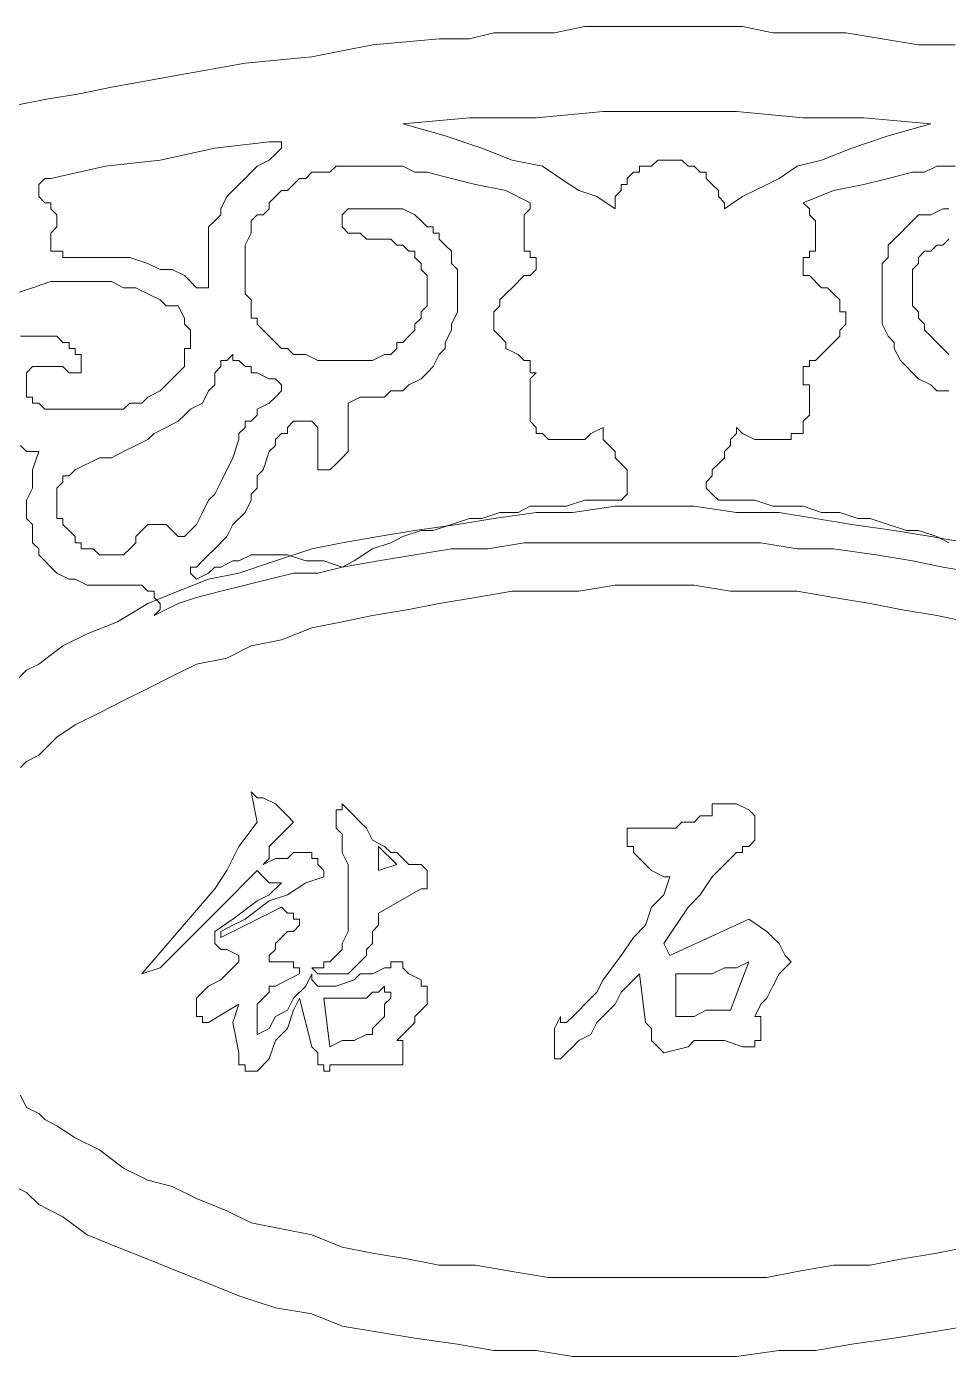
# Model space of a CAD drawing. Extents: x -66030 to 95157, y -13132 to 45879.
# Drawn here: x -1625 to -1031, y 8405 to 9260 of the extents above; entities that cross this region are included whole.
import ezdxf

# ---------------------------------------------------------------- set-up
doc = ezdxf.new("R2010")
doc.units = 0
doc.header["$LTSCALE"] = 100
doc.header["$MEASUREMENT"] = 0
doc.layers.get('0').update_dxf_attribs({"linetype": 'CONTINUOUS'})

msp = doc.modelspace()

# ---------------------------------------------------------------- linework, layer by layer
at = {"lineweight": 0}
for points in [[(-1632.37, 9209.44), (-1612.84, 9213.34), (-1589.41, 9217.25), (-1569.88, 9221.16), (-1526.91, 9228.97), (-1483.95, 9236.78), (-1440.98, 9240.69), (-1401.92, 9248.5), (-1358.96, 9252.4), (-1339.43, 9252.4), (-1323.8, 9256.31), (-1304.27, 9256.31), (-1284.74, 9256.31), (-1265.21, 9260.21), (-1249.59, 9260.21), (-1230.06, 9260.21), (-1210.53, 9260.21), (-1187.09, 9260.21), (-1163.66, 9260.21), (-1144.13, 9256.31), (-1120.69, 9256.31), (-1097.26, 9256.31), (-1073.82, 9252.4), (-1050.38, 9248.5), (-1026.95, 9248.5)], [(-1011.33, 8908.68), (-1034.76, 8912.58), (-1054.29, 8916.49), (-1077.73, 8920.4), (-1105.07, 8924.3), (-1128.5, 8924.3), (-1151.94, 8928.21), (-1179.28, 8928.21), (-1202.72, 8928.21), (-1230.06, 8928.21), (-1253.5, 8928.21), (-1280.84, 8928.21), (-1304.27, 8928.21), (-1327.71, 8924.3), (-1351.14, 8924.3), (-1374.58, 8920.4), (-1398.02, 8916.49), (-1421.45, 8912.58), (-1413.64, 8916.49), (-1401.92, 8924.3), (-1390.2, 8928.21), (-1382.39, 8932.11), (-1370.67, 8936.02), (-1362.86, 8936.02), (-1351.14, 8939.93), (-1339.43, 8943.83), (-1331.61, 8943.83), (-1319.9, 8947.74), (-1308.18, 8947.74), (-1300.37, 8951.64), (-1288.65, 8951.64), (-1276.93, 8951.64), (-1265.21, 8955.55), (-1253.5, 8955.55), (-1249.59, 8955.55), (-1245.68, 8955.55), (-1241.78, 8955.55), (-1241.78, 8955.55), (-1237.87, 8959.46), (-1237.87, 8959.46), (-1237.87, 8959.46), (-1237.87, 8963.36), (-1237.87, 8963.36), (-1237.87, 8967.27), (-1237.87, 8967.27), (-1237.87, 8971.17), (-1237.87, 8975.08), (-1241.78, 8978.99), (-1245.68, 8982.89), (-1245.68, 8986.8), (-1249.59, 8990.7), (-1249.59, 8990.7), (-1253.5, 8994.61), (-1253.5, 8998.52), (-1253.5, 9002.42), (-1261.31, 8998.52), (-1265.21, 8994.61), (-1269.12, 8994.61), (-1276.93, 8994.61), (-1280.84, 8994.61), (-1284.74, 8994.61), (-1288.65, 8994.61), (-1292.55, 8998.52), (-1292.55, 8998.52), (-1296.46, 8998.52), (-1296.46, 9002.42), (-1300.37, 9006.33), (-1300.37, 9010.23), (-1300.37, 9014.14), (-1300.37, 9018.04), (-1300.37, 9021.95), (-1300.37, 9029.76), (-1300.37, 9029.76), (-1300.37, 9033.67), (-1296.46, 9037.57), (-1300.37, 9037.57), (-1300.37, 9041.48), (-1300.37, 9041.48), (-1300.37, 9045.39), (-1304.27, 9045.39), (-1308.18, 9049.29), (-1315.99, 9053.2), (-1315.99, 9057.1), (-1319.9, 9061.01), (-1323.8, 9064.92), (-1323.8, 9068.82), (-1323.8, 9072.73), (-1323.8, 9076.63), (-1323.8, 9076.63), (-1319.9, 9080.54), (-1319.9, 9084.45), (-1315.99, 9088.35), (-1312.08, 9092.26), (-1312.08, 9092.26), (-1304.27, 9100.07), (-1300.37, 9100.07), (-1300.37, 9100.07), (-1296.46, 9103.98), (-1296.46, 9103.98), (-1296.46, 9107.88), (-1296.46, 9107.88), (-1296.46, 9111.79), (-1300.37, 9111.79), (-1300.37, 9115.69), (-1304.27, 9115.69), (-1304.27, 9119.6), (-1304.27, 9123.51), (-1304.27, 9123.51), (-1304.27, 9127.41), (-1304.27, 9127.41), (-1304.27, 9135.22), (-1304.27, 9139.13), (-1300.37, 9143.04), (-1300.37, 9146.94), (-1315.99, 9154.75), (-1335.52, 9158.66), (-1351.14, 9162.57), (-1366.77, 9166.47), (-1374.58, 9166.47), (-1382.39, 9170.38), (-1390.2, 9170.38), (-1394.11, 9170.38), (-1401.92, 9170.38), (-1409.73, 9170.38), (-1413.64, 9170.38), (-1421.45, 9170.38), (-1425.36, 9170.38), (-1429.26, 9166.47), (-1437.08, 9166.47), (-1440.98, 9166.47), (-1444.89, 9162.57), (-1448.79, 9162.57), (-1452.7, 9158.66), (-1456.61, 9154.75), (-1460.51, 9154.75), (-1464.42, 9150.85), (-1468.32, 9146.94), (-1468.32, 9143.04), (-1472.23, 9139.13), (-1476.14, 9139.13), (-1480.04, 9135.22), (-1480.04, 9127.41), (-1483.95, 9119.6), (-1483.95, 9107.88), (-1483.95, 9100.07), (-1483.95, 9096.16), (-1483.95, 9092.26), (-1483.95, 9088.35), (-1480.04, 9084.45), (-1480.04, 9080.54), (-1480.04, 9076.63), (-1480.04, 9072.73), (-1476.14, 9072.73), (-1476.14, 9068.82), (-1472.23, 9064.92), (-1472.23, 9064.92), (-1468.32, 9061.01), (-1464.42, 9057.1), (-1464.42, 9057.1), (-1460.51, 9053.2), (-1456.61, 9053.2), (-1452.7, 9049.29), (-1444.89, 9049.29), (-1437.08, 9045.39), (-1429.26, 9045.39), (-1421.45, 9045.39), (-1413.64, 9045.39), (-1409.73, 9045.39), (-1405.83, 9045.39), (-1401.92, 9045.39), (-1394.11, 9049.29), (-1390.2, 9049.29), (-1386.3, 9053.2), (-1386.3, 9057.1), (-1382.39, 9057.1), (-1378.49, 9061.01), (-1374.58, 9064.92), (-1374.58, 9068.82), (-1370.67, 9072.73), (-1370.67, 9076.63), (-1366.77, 9080.54), (-1366.77, 9084.45), (-1366.77, 9088.35), (-1366.77, 9092.26), (-1366.77, 9096.16), (-1366.77, 9096.16), (-1366.77, 9100.07), (-1370.67, 9103.98), (-1370.67, 9107.88), (-1374.58, 9111.79), (-1374.58, 9115.69), (-1378.49, 9115.69), (-1382.39, 9119.6), (-1386.3, 9119.6), (-1390.2, 9123.51), (-1394.11, 9123.51), (-1398.02, 9123.51), (-1405.83, 9123.51), (-1409.73, 9127.41), (-1413.64, 9127.41), (-1417.55, 9127.41), (-1421.45, 9131.32), (-1421.45, 9131.32), (-1421.45, 9131.32), (-1421.45, 9135.22), (-1421.45, 9135.22), (-1421.45, 9139.13), (-1421.45, 9139.13), (-1417.55, 9143.04), (-1417.55, 9143.04), (-1413.64, 9143.04), (-1409.73, 9143.04), (-1405.83, 9143.04), (-1401.92, 9143.04), (-1394.11, 9143.04), (-1390.2, 9143.04), (-1382.39, 9143.04), (-1374.58, 9139.13), (-1370.67, 9135.22), (-1366.77, 9131.32), (-1362.86, 9131.32), (-1362.86, 9127.41), (-1358.96, 9127.41), (-1358.96, 9123.51), (-1355.05, 9119.6), (-1351.14, 9115.69), (-1351.14, 9107.88), (-1347.24, 9103.98), (-1347.24, 9100.07), (-1347.24, 9092.26), (-1347.24, 9088.35), (-1347.24, 9080.54), (-1347.24, 9076.63), (-1351.14, 9068.82), (-1351.14, 9064.92), (-1355.05, 9057.1), (-1355.05, 9053.2), (-1358.96, 9049.29), (-1362.86, 9041.48), (-1366.77, 9037.57), (-1370.67, 9033.67), (-1378.49, 9029.76), (-1382.39, 9025.86), (-1390.2, 9025.86), (-1394.11, 9021.95), (-1401.92, 9021.95), (-1409.73, 9021.95), (-1417.55, 9018.04), (-1417.55, 9018.04), (-1417.55, 9014.14), (-1417.55, 9014.14), (-1417.55, 9010.23), (-1417.55, 9006.33), (-1417.55, 8998.52), (-1417.55, 8994.61), (-1417.55, 8990.7), (-1417.55, 8990.7), (-1417.55, 8986.8), (-1417.55, 8986.8), (-1421.45, 8982.89), (-1421.45, 8982.89), (-1425.36, 8978.99), (-1429.26, 8975.08), (-1433.17, 8975.08), (-1433.17, 8975.08), (-1433.17, 8975.08), (-1437.08, 8975.08), (-1437.08, 8978.99), (-1437.08, 8978.99), (-1437.08, 8982.89), (-1437.08, 8986.8), (-1437.08, 8986.8), (-1437.08, 8994.61), (-1437.08, 8998.52), (-1437.08, 8998.52), (-1437.08, 8998.52), (-1437.08, 9002.42), (-1440.98, 9006.33), (-1440.98, 9006.33), (-1440.98, 9006.33), (-1444.89, 9006.33), (-1444.89, 9006.33), (-1444.89, 9006.33), (-1448.79, 9006.33), (-1448.79, 9006.33), (-1452.7, 9006.33), (-1456.61, 9002.42), (-1456.61, 8998.52), (-1460.51, 8998.52), (-1464.42, 8994.61), (-1464.42, 8990.7), (-1468.32, 8986.8), (-1472.23, 8975.08), (-1476.14, 8971.17), (-1476.14, 8963.36), (-1480.04, 8959.46), (-1480.04, 8955.55), (-1483.95, 8947.74), (-1491.76, 8939.93), (-1495.66, 8932.11), (-1503.48, 8924.3), (-1507.38, 8920.4), (-1511.29, 8916.49), (-1515.19, 8912.58), (-1519.1, 8912.58), (-1519.1, 8908.68), (-1519.1, 8908.68), (-1519.1, 8908.68), (-1519.1, 8908.68), (-1515.19, 8904.77), (-1515.19, 8904.77), (-1515.19, 8904.77), (-1507.38, 8908.68), (-1503.48, 8912.58), (-1499.57, 8912.58), (-1491.76, 8916.49), (-1487.85, 8916.49), (-1480.04, 8920.4), (-1476.14, 8920.4), (-1468.32, 8920.4), (-1464.42, 8920.4), (-1456.61, 8920.4), (-1444.89, 8916.49), (-1433.17, 8916.49), (-1421.45, 8912.58), (-1437.08, 8908.68), (-1452.7, 8908.68), (-1468.32, 8904.77), (-1483.95, 8900.87), (-1499.57, 8896.96), (-1515.19, 8893.05), (-1526.91, 8889.15), (-1542.54, 8881.34), (-1538.63, 8885.24), (-1538.63, 8889.15), (-1542.54, 8893.05), (-1542.54, 8893.05), (-1542.54, 8896.96), (-1546.44, 8896.96), (-1546.44, 8896.96), (-1550.35, 8900.87), (-1554.25, 8900.87), (-1554.25, 8900.87), (-1562.07, 8900.87), (-1569.88, 8900.87), (-1573.78, 8900.87), (-1581.6, 8900.87), (-1585.5, 8900.87), (-1593.31, 8904.77), (-1597.22, 8904.77), (-1605.03, 8908.68), (-1605.03, 8908.68), (-1608.94, 8912.58), (-1608.94, 8912.58), (-1612.84, 8916.49), (-1612.84, 8916.49), (-1616.75, 8920.4), (-1616.75, 8920.4), (-1616.75, 8924.3), (-1620.66, 8928.21), (-1620.66, 8932.11), (-1620.66, 8932.11), (-1620.66, 8936.02), (-1620.66, 8939.93), (-1624.56, 8943.83), (-1624.56, 8955.55), (-1620.66, 8963.36), (-1620.66, 8975.08), (-1616.75, 8986.8), (-1624.56, 8986.8), (-1628.47, 8990.7)], [(-1030.85, 8928.21), (-1038.67, 8932.11), (-1050.38, 8936.02), (-1058.2, 8936.02), (-1069.91, 8939.93), (-1081.63, 8943.83), (-1089.44, 8943.83), (-1101.16, 8947.74), (-1112.88, 8947.74), (-1124.6, 8951.64), (-1132.41, 8951.64), (-1144.13, 8951.64), (-1155.85, 8955.55), (-1167.56, 8955.55), (-1171.47, 8955.55), (-1175.38, 8955.55), (-1179.28, 8955.55), (-1179.28, 8955.55), (-1183.19, 8959.46), (-1183.19, 8959.46), (-1183.19, 8959.46), (-1187.09, 8963.36), (-1187.09, 8963.36), (-1187.09, 8967.27), (-1187.09, 8967.27), (-1183.19, 8971.17), (-1183.19, 8975.08), (-1179.28, 8978.99), (-1175.38, 8982.89), (-1175.38, 8986.8), (-1171.47, 8990.7), (-1171.47, 8990.7), (-1171.47, 8994.61), (-1167.56, 8998.52), (-1167.56, 9002.42), (-1163.66, 8998.52), (-1155.85, 8994.61), (-1151.94, 8994.61), (-1148.03, 8994.61), (-1144.13, 8994.61), (-1136.32, 8994.61), (-1132.41, 8994.61), (-1132.41, 8998.52), (-1128.5, 8998.52), (-1124.6, 8998.52), (-1124.6, 9002.42), (-1124.6, 9006.33), (-1120.69, 9010.23), (-1120.69, 9014.14), (-1120.69, 9018.04), (-1120.69, 9021.95), (-1120.69, 9029.76), (-1124.6, 9029.76), (-1124.6, 9033.67), (-1124.6, 9037.57), (-1124.6, 9037.57), (-1124.6, 9041.48), (-1120.69, 9041.48), (-1120.69, 9045.39), (-1116.79, 9045.39), (-1112.88, 9049.29), (-1108.97, 9053.2), (-1105.07, 9057.1), (-1105.07, 9057.1), (-1101.16, 9061.01), (-1101.16, 9064.92), (-1097.26, 9068.82), (-1097.26, 9072.73), (-1097.26, 9076.63), (-1101.16, 9076.63), (-1101.16, 9080.54), (-1101.16, 9084.45), (-1105.07, 9088.35), (-1108.97, 9092.26), (-1112.88, 9092.26), (-1120.69, 9100.07), (-1120.69, 9100.07), (-1124.6, 9100.07), (-1124.6, 9103.98), (-1124.6, 9103.98), (-1124.6, 9107.88), (-1124.6, 9107.88), (-1124.6, 9111.79), (-1124.6, 9111.79), (-1120.69, 9111.79), (-1120.69, 9115.69), (-1116.79, 9115.69), (-1116.79, 9119.6), (-1116.79, 9123.51), (-1116.79, 9123.51), (-1116.79, 9127.41), (-1116.79, 9127.41), (-1116.79, 9135.22), (-1120.69, 9139.13), (-1120.69, 9143.04), (-1124.6, 9146.94), (-1105.07, 9154.75), (-1085.54, 9158.66), (-1069.91, 9162.57), (-1054.29, 9166.47), (-1046.48, 9166.47), (-1038.67, 9170.38), (-1034.76, 9170.38), (-1026.95, 9170.38)], [(-1030.85, 9143.04), (-1034.76, 9143.04), (-1042.57, 9139.13), (-1050.38, 9139.13), (-1054.29, 9135.22), (-1058.2, 9131.32), (-1062.1, 9127.41), (-1062.1, 9127.41), (-1066.01, 9123.51), (-1069.91, 9119.6), (-1069.91, 9111.79), (-1073.82, 9107.88), (-1073.82, 9103.98), (-1073.82, 9096.16), (-1073.82, 9092.26), (-1073.82, 9084.45), (-1073.82, 9080.54), (-1073.82, 9072.73), (-1073.82, 9068.82), (-1069.91, 9061.01), (-1066.01, 9057.1), (-1066.01, 9053.2), (-1062.1, 9045.39), (-1058.2, 9041.48), (-1054.29, 9037.57), (-1050.38, 9033.67), (-1042.57, 9029.76), (-1038.67, 9025.86), (-1030.85, 9025.86)], [(-1030.85, 9049.29), (-1034.76, 9053.2), (-1038.67, 9057.1), (-1038.67, 9057.1), (-1042.57, 9061.01), (-1046.48, 9064.92), (-1046.48, 9068.82), (-1050.38, 9072.73), (-1050.38, 9076.63), (-1054.29, 9080.54), (-1054.29, 9084.45), (-1054.29, 9088.35), (-1054.29, 9092.26), (-1054.29, 9096.16), (-1054.29, 9096.16), (-1054.29, 9100.07), (-1054.29, 9103.98), (-1050.38, 9107.88), (-1050.38, 9111.79), (-1046.48, 9115.69), (-1042.57, 9115.69), (-1038.67, 9119.6), (-1034.76, 9119.6), (-1030.85, 9123.51)], [(-1628.47, 9061.01), (-1624.56, 9061.01), (-1620.66, 9061.01), (-1616.75, 9061.01), (-1612.84, 9061.01), (-1608.94, 9061.01), (-1605.03, 9061.01), (-1601.13, 9057.1), (-1597.22, 9057.1), (-1597.22, 9053.2), (-1593.31, 9053.2), (-1593.31, 9049.29), (-1589.41, 9049.29), (-1589.41, 9045.39), (-1589.41, 9045.39), (-1589.41, 9041.48), (-1589.41, 9041.48), (-1589.41, 9041.48), (-1589.41, 9037.57), (-1589.41, 9037.57), (-1593.31, 9037.57), (-1593.31, 9037.57), (-1597.22, 9037.57), (-1597.22, 9037.57), (-1601.13, 9041.48), (-1605.03, 9041.48), (-1608.94, 9041.48), (-1608.94, 9041.48), (-1612.84, 9041.48), (-1612.84, 9041.48), (-1616.75, 9041.48), (-1616.75, 9041.48), (-1620.66, 9041.48), (-1620.66, 9041.48), (-1624.56, 9037.57), (-1624.56, 9037.57), (-1624.56, 9037.57), (-1624.56, 9033.67), (-1624.56, 9033.67), (-1624.56, 9029.76), (-1624.56, 9029.76), (-1624.56, 9029.76), (-1624.56, 9025.86), (-1624.56, 9025.86), (-1624.56, 9021.95), (-1620.66, 9021.95), (-1620.66, 9018.04), (-1620.66, 9018.04), (-1616.75, 9018.04), (-1612.84, 9014.14), (-1608.94, 9014.14), (-1608.94, 9014.14), (-1605.03, 9014.14), (-1601.13, 9014.14), (-1597.22, 9014.14), (-1589.41, 9014.14), (-1585.5, 9014.14), (-1577.69, 9014.14), (-1569.88, 9014.14), (-1562.07, 9014.14), (-1558.16, 9018.04), (-1550.35, 9018.04), (-1546.44, 9021.95), (-1538.63, 9025.86), (-1534.72, 9029.76), (-1534.72, 9029.76), (-1530.82, 9033.67), (-1530.82, 9033.67), (-1526.91, 9037.57), (-1526.91, 9037.57), (-1523.01, 9041.48), (-1523.01, 9045.39), (-1523.01, 9049.29), (-1523.01, 9053.2), (-1519.1, 9053.2), (-1519.1, 9057.1), (-1519.1, 9061.01), (-1519.1, 9064.92), (-1523.01, 9068.82), (-1523.01, 9072.73), (-1526.91, 9080.54), (-1534.72, 9080.54), (-1538.63, 9084.45), (-1546.44, 9088.35), (-1554.25, 9092.26), (-1562.07, 9092.26), (-1569.88, 9096.16), (-1581.6, 9096.16), (-1589.41, 9096.16), (-1601.13, 9096.16), (-1608.94, 9096.16), (-1620.66, 9092.26), (-1632.37, 9088.35)], [(-1632.37, 8838.37), (-1624.56, 8846.18), (-1616.75, 8850.09), (-1601.13, 8861.81), (-1585.5, 8869.62), (-1565.97, 8877.43), (-1546.44, 8889.15), (-1526.91, 8896.96), (-1507.38, 8904.77), (-1487.85, 8908.68), (-1464.42, 8916.49), (-1440.98, 8924.3), (-1421.45, 8928.21), (-1398.02, 8932.11), (-1374.58, 8936.02), (-1347.24, 8939.93), (-1323.8, 8943.83), (-1296.46, 8947.74), (-1273.02, 8947.74), (-1245.68, 8951.64), (-1218.34, 8951.64), (-1218.34, 8951.64), (-1194.91, 8951.64), (-1167.56, 8947.74), (-1140.22, 8947.74), (-1116.79, 8943.83), (-1093.35, 8939.93), (-1066.01, 8936.02), (-1042.57, 8932.11), (-1019.14, 8928.21)], [(-1628.47, 8783.69), (-1624.56, 8787.59), (-1616.75, 8791.5), (-1612.84, 8795.4), (-1605.03, 8803.22), (-1593.31, 8811.03), (-1577.69, 8818.84), (-1562.07, 8826.65), (-1546.44, 8834.46), (-1530.82, 8842.28), (-1515.19, 8850.09), (-1495.66, 8853.99), (-1480.04, 8861.81), (-1460.51, 8865.71), (-1440.98, 8873.52), (-1421.45, 8877.43), (-1401.92, 8881.34), (-1378.49, 8885.24), (-1358.96, 8889.15), (-1335.52, 8893.05), (-1312.08, 8896.96), (-1288.65, 8896.96), (-1269.12, 8896.96), (-1245.68, 8900.87), (-1218.34, 8900.87), (-1218.34, 8900.87), (-1194.91, 8900.87), (-1171.47, 8896.96), (-1148.03, 8896.96), (-1128.5, 8896.96), (-1105.07, 8893.05), (-1081.63, 8889.15), (-1062.1, 8885.24), (-1038.67, 8881.34), (-1019.14, 8877.43)], [(-1628.47, 8783.69), (-1624.56, 8787.59), (-1616.75, 8791.5), (-1612.84, 8795.4), (-1605.03, 8803.22), (-1593.31, 8811.03), (-1577.69, 8818.84), (-1562.07, 8826.65), (-1546.44, 8834.46), (-1530.82, 8842.28), (-1515.19, 8850.09), (-1495.66, 8853.99), (-1480.04, 8861.81), (-1460.51, 8865.71), (-1440.98, 8873.52), (-1421.45, 8877.43), (-1401.92, 8881.34), (-1378.49, 8885.24), (-1358.96, 8889.15), (-1335.52, 8893.05), (-1312.08, 8896.96), (-1288.65, 8896.96), (-1269.12, 8896.96), (-1245.68, 8900.87), (-1218.34, 8900.87), (-1218.34, 8900.87), (-1194.91, 8900.87), (-1171.47, 8896.96), (-1148.03, 8896.96), (-1128.5, 8896.96), (-1105.07, 8893.05), (-1081.63, 8889.15), (-1062.1, 8885.24), (-1038.67, 8881.34), (-1019.14, 8877.43)], [(-1019.14, 8475.12), (-1038.67, 8471.21), (-1062.1, 8467.3), (-1081.63, 8463.4), (-1105.07, 8463.4), (-1128.5, 8459.49), (-1148.03, 8455.59), (-1171.47, 8455.59), (-1194.91, 8455.59), (-1218.34, 8455.59), (-1245.68, 8455.59), (-1269.12, 8455.59), (-1288.65, 8455.59), (-1312.08, 8459.49), (-1335.52, 8463.4), (-1358.96, 8463.4), (-1378.49, 8467.3), (-1401.92, 8471.21), (-1421.45, 8475.12), (-1440.98, 8482.93), (-1460.51, 8486.83), (-1480.04, 8490.74), (-1495.66, 8498.55), (-1515.19, 8506.36), (-1530.82, 8514.18), (-1546.44, 8518.08), (-1562.07, 8525.89), (-1577.69, 8537.61), (-1593.31, 8545.42), (-1605.03, 8553.23), (-1612.84, 8557.14), (-1616.75, 8561.05), (-1624.56, 8564.95), (-1628.47, 8572.76)], [(-1019.14, 8475.12), (-1038.67, 8471.21), (-1062.1, 8467.3), (-1081.63, 8463.4), (-1105.07, 8463.4), (-1128.5, 8459.49), (-1148.03, 8455.59), (-1171.47, 8455.59), (-1194.91, 8455.59), (-1218.34, 8455.59), (-1245.68, 8455.59), (-1269.12, 8455.59), (-1288.65, 8455.59), (-1312.08, 8459.49), (-1335.52, 8463.4), (-1358.96, 8463.4), (-1378.49, 8467.3), (-1401.92, 8471.21), (-1421.45, 8475.12), (-1440.98, 8482.93), (-1460.51, 8486.83), (-1480.04, 8490.74), (-1495.66, 8498.55), (-1515.19, 8506.36), (-1530.82, 8514.18), (-1546.44, 8518.08), (-1562.07, 8525.89), (-1577.69, 8537.61), (-1593.31, 8545.42), (-1605.03, 8553.23), (-1612.84, 8557.14), (-1616.75, 8561.05), (-1624.56, 8564.95), (-1628.47, 8572.76)], [(-1019.14, 8424.34), (-1042.57, 8420.43), (-1066.01, 8416.53), (-1093.35, 8412.62), (-1116.79, 8408.71), (-1140.22, 8408.71), (-1167.56, 8404.81), (-1194.91, 8404.81), (-1218.34, 8404.81), (-1245.68, 8404.81), (-1273.02, 8404.81), (-1296.46, 8408.71), (-1323.8, 8408.71), (-1347.24, 8412.62), (-1374.58, 8416.53), (-1398.02, 8420.43), (-1421.45, 8424.34), (-1440.98, 8432.15), (-1464.42, 8436.06), (-1487.85, 8443.87), (-1507.38, 8451.68), (-1526.91, 8459.49), (-1546.44, 8467.3), (-1565.97, 8475.12), (-1585.5, 8482.93), (-1601.13, 8494.65), (-1616.75, 8502.46), (-1624.56, 8510.27), (-1632.37, 8514.18)]]:
    msp.add_lwpolyline(points, dxfattribs=at)
for points in [[(-1175.38, 9143.04), (-1163.66, 9150.85), (-1155.85, 9154.75), (-1140.22, 9162.57), (-1128.5, 9170.38), (-1112.88, 9174.28), (-1093.35, 9182.1), (-1069.91, 9189.91), (-1042.57, 9197.72), (-1085.54, 9201.63), (-1124.6, 9201.63), (-1167.56, 9205.53), (-1191, 9205.53), (-1210.53, 9205.53), (-1233.97, 9205.53), (-1253.5, 9205.53), (-1296.46, 9201.63), (-1339.43, 9201.63), (-1382.39, 9197.72), (-1355.05, 9189.91), (-1331.61, 9182.1), (-1312.08, 9174.28), (-1292.55, 9170.38), (-1280.84, 9162.57), (-1269.12, 9154.75), (-1257.4, 9150.85), (-1245.68, 9143.04), (-1245.68, 9146.94), (-1245.68, 9150.85), (-1241.78, 9154.75), (-1241.78, 9158.66), (-1237.87, 9158.66), (-1237.87, 9162.57), (-1233.97, 9166.47), (-1230.06, 9166.47), (-1230.06, 9170.38), (-1226.15, 9170.38), (-1226.15, 9170.38), (-1222.25, 9170.38), (-1218.34, 9174.28), (-1218.34, 9174.28), (-1214.44, 9174.28), (-1210.53, 9174.28), (-1206.62, 9174.28), (-1206.62, 9174.28), (-1202.72, 9174.28), (-1198.81, 9170.38), (-1198.81, 9170.38), (-1194.91, 9170.38), (-1191, 9166.47), (-1191, 9166.47), (-1187.09, 9166.47), (-1187.09, 9162.57), (-1183.19, 9158.66), (-1183.19, 9158.66), (-1179.28, 9154.75), (-1179.28, 9150.85), (-1175.38, 9146.94), (-1175.38, 9143.04)], [(-1464.42, 9178.19), (-1464.42, 9178.19), (-1460.51, 9182.1), (-1460.51, 9182.1), (-1460.51, 9182.1), (-1460.51, 9182.1), (-1460.51, 9182.1), (-1460.51, 9186), (-1464.42, 9186), (-1468.32, 9186), (-1468.32, 9186), (-1503.48, 9182.1), (-1538.63, 9174.28), (-1573.78, 9170.38), (-1608.94, 9162.57), (-1612.84, 9162.57), (-1616.75, 9158.66), (-1616.75, 9158.66), (-1616.75, 9158.66), (-1616.75, 9154.75), (-1616.75, 9154.75), (-1616.75, 9150.85), (-1612.84, 9146.94), (-1608.94, 9146.94), (-1608.94, 9143.04), (-1605.03, 9139.13), (-1605.03, 9135.22), (-1605.03, 9131.32), (-1608.94, 9127.41), (-1608.94, 9123.51), (-1608.94, 9123.51), (-1608.94, 9119.6), (-1608.94, 9115.69), (-1608.94, 9115.69), (-1608.94, 9115.69), (-1605.03, 9115.69), (-1601.13, 9115.69), (-1601.13, 9111.79), (-1597.22, 9111.79), (-1581.6, 9111.79), (-1569.88, 9111.79), (-1558.16, 9111.79), (-1546.44, 9107.88), (-1538.63, 9103.98), (-1530.82, 9103.98), (-1523.01, 9100.07), (-1519.1, 9096.16), (-1515.19, 9092.26), (-1515.19, 9092.26), (-1511.29, 9092.26), (-1511.29, 9092.26), (-1511.29, 9092.26), (-1507.38, 9092.26), (-1507.38, 9092.26), (-1507.38, 9092.26), (-1507.38, 9092.26), (-1507.38, 9096.16), (-1507.38, 9103.98), (-1507.38, 9107.88), (-1507.38, 9115.69), (-1507.38, 9119.6), (-1507.38, 9123.51), (-1507.38, 9131.32), (-1503.48, 9135.22), (-1499.57, 9139.13), (-1499.57, 9143.04), (-1495.66, 9150.85), (-1491.76, 9154.75), (-1487.85, 9158.66), (-1483.95, 9162.57), (-1480.04, 9166.47), (-1476.14, 9170.38), (-1468.32, 9174.28), (-1464.42, 9178.19)], [(-1464.42, 9033.67), (-1468.32, 9033.67), (-1476.14, 9037.57), (-1480.04, 9037.57), (-1480.04, 9041.48), (-1483.95, 9041.48), (-1487.85, 9045.39), (-1487.85, 9045.39), (-1491.76, 9045.39), (-1491.76, 9049.29), (-1495.66, 9045.39), (-1495.66, 9045.39), (-1495.66, 9045.39), (-1499.57, 9045.39), (-1499.57, 9041.48), (-1503.48, 9037.57), (-1503.48, 9029.76), (-1507.38, 9025.86), (-1511.29, 9018.04), (-1519.1, 9014.14), (-1523.01, 9010.23), (-1526.91, 9006.33), (-1534.72, 9002.42), (-1542.54, 8998.52), (-1546.44, 8994.61), (-1554.25, 8990.7), (-1562.07, 8986.8), (-1569.88, 8982.89), (-1577.69, 8982.89), (-1593.31, 8975.08), (-1597.22, 8971.17), (-1601.13, 8971.17), (-1601.13, 8967.27), (-1605.03, 8963.36), (-1605.03, 8959.46), (-1605.03, 8959.46), (-1605.03, 8955.55), (-1605.03, 8951.64), (-1605.03, 8947.74), (-1605.03, 8943.83), (-1601.13, 8943.83), (-1601.13, 8939.93), (-1597.22, 8936.02), (-1597.22, 8936.02), (-1593.31, 8932.11), (-1593.31, 8928.21), (-1589.41, 8928.21), (-1589.41, 8924.3), (-1585.5, 8924.3), (-1581.6, 8924.3), (-1577.69, 8920.4), (-1577.69, 8920.4), (-1573.78, 8920.4), (-1569.88, 8920.4), (-1565.97, 8920.4), (-1565.97, 8920.4), (-1562.07, 8920.4), (-1558.16, 8924.3), (-1558.16, 8924.3), (-1554.25, 8928.21), (-1554.25, 8932.11), (-1550.35, 8936.02), (-1550.35, 8936.02), (-1546.44, 8939.93), (-1546.44, 8939.93), (-1542.54, 8939.93), (-1538.63, 8939.93), (-1538.63, 8939.93), (-1534.72, 8939.93), (-1530.82, 8936.02), (-1530.82, 8936.02), (-1526.91, 8932.11), (-1523.01, 8932.11), (-1523.01, 8932.11), (-1519.1, 8936.02), (-1519.1, 8936.02), (-1515.19, 8939.93), (-1515.19, 8939.93), (-1511.29, 8947.74), (-1507.38, 8955.55), (-1503.48, 8959.46), (-1499.57, 8967.27), (-1491.76, 8982.89), (-1487.85, 8994.61), (-1487.85, 8998.52), (-1487.85, 8998.52), (-1483.95, 9002.42), (-1483.95, 9006.33), (-1480.04, 9006.33), (-1476.14, 9010.23), (-1476.14, 9014.14), (-1468.32, 9018.04), (-1464.42, 9021.95), (-1464.42, 9021.95), (-1460.51, 9025.86), (-1460.51, 9025.86), (-1460.51, 9025.86), (-1460.51, 9029.76), (-1460.51, 9029.76), (-1460.51, 9029.76), (-1460.51, 9029.76), (-1460.51, 9029.76), (-1464.42, 9033.67)], [(-1366.77, 8631.35), (-1374.58, 8623.54), (-1374.58, 8619.64), (-1378.49, 8615.73), (-1382.39, 8611.82), (-1386.3, 8607.92), (-1382.39, 8607.92), (-1382.39, 8604.01), (-1382.39, 8600.11), (-1382.39, 8600.11), (-1382.39, 8596.2), (-1382.39, 8596.2), (-1382.39, 8592.29), (-1382.39, 8592.29), (-1386.3, 8592.29), (-1390.2, 8592.29), (-1394.11, 8592.29), (-1398.02, 8592.29), (-1413.64, 8592.29), (-1417.55, 8592.29), (-1421.45, 8592.29), (-1425.36, 8592.29), (-1429.26, 8592.29), (-1429.26, 8588.39), (-1429.26, 8588.39), (-1433.17, 8588.39), (-1433.17, 8592.29), (-1437.08, 8592.29), (-1437.08, 8600.11), (-1440.98, 8604.01), (-1448.79, 8635.26), (-1452.7, 8627.45), (-1456.61, 8615.73), (-1464.42, 8607.92), (-1468.32, 8596.2), (-1476.14, 8588.39), (-1480.04, 8588.39), (-1480.04, 8588.39), (-1483.95, 8588.39), (-1483.95, 8592.29), (-1487.85, 8592.29), (-1487.85, 8596.2), (-1487.85, 8596.2), (-1487.85, 8600.11), (-1491.76, 8619.64), (-1487.85, 8631.35), (-1507.38, 8619.64), (-1511.29, 8619.64), (-1511.29, 8623.54), (-1511.29, 8623.54), (-1515.19, 8623.54), (-1515.19, 8627.45), (-1515.19, 8627.45), (-1515.19, 8631.35), (-1515.19, 8631.35), (-1515.19, 8635.26), (-1515.19, 8635.26), (-1515.19, 8635.26), (-1515.19, 8635.26), (-1511.29, 8639.17), (-1507.38, 8643.07), (-1499.57, 8646.98), (-1495.66, 8650.88), (-1491.76, 8654.79), (-1487.85, 8658.7), (-1487.85, 8662.6), (-1487.85, 8662.6), (-1487.85, 8662.6), (-1495.66, 8666.51), (-1499.57, 8666.51), (-1503.48, 8670.41), (-1503.48, 8670.41), (-1503.48, 8670.41), (-1503.48, 8674.32), (-1503.48, 8674.32), (-1503.48, 8674.32), (-1503.48, 8678.23), (-1491.76, 8686.04), (-1476.14, 8697.76), (-1468.32, 8701.66), (-1460.51, 8709.47), (-1468.32, 8709.47), (-1472.23, 8713.38), (-1476.14, 8717.29), (-1499.57, 8693.85), (-1538.63, 8654.79), (-1550.35, 8650.88), (-1503.48, 8705.57), (-1495.66, 8717.29), (-1487.85, 8732.91), (-1476.14, 8748.53), (-1480.04, 8768.06), (-1476.14, 8764.16), (-1472.23, 8764.16), (-1464.42, 8760.25), (-1460.51, 8756.35), (-1456.61, 8752.44), (-1452.7, 8748.53), (-1460.51, 8740.72), (-1464.42, 8736.82), (-1468.32, 8732.91), (-1468.32, 8725.1), (-1472.23, 8721.19), (-1464.42, 8725.1), (-1456.61, 8725.1), (-1452.7, 8729), (-1448.79, 8729), (-1440.98, 8729), (-1440.98, 8725.1), (-1437.08, 8725.1), (-1437.08, 8721.19), (-1433.17, 8717.29), (-1433.17, 8717.29), (-1433.17, 8713.38), (-1444.89, 8709.47), (-1456.61, 8701.66), (-1468.32, 8697.76), (-1483.95, 8686.04), (-1491.76, 8682.13), (-1499.57, 8678.23), (-1499.57, 8674.32), (-1460.51, 8693.85), (-1456.61, 8689.94), (-1452.7, 8689.94), (-1452.7, 8686.04), (-1448.79, 8686.04), (-1448.79, 8686.04), (-1448.79, 8682.13), (-1448.79, 8682.13), (-1448.79, 8682.13), (-1452.7, 8678.23), (-1452.7, 8678.23), (-1456.61, 8678.23), (-1460.51, 8674.32), (-1460.51, 8674.32), (-1464.42, 8670.41), (-1464.42, 8670.41), (-1464.42, 8666.51), (-1464.42, 8666.51), (-1468.32, 8662.6), (-1468.32, 8662.6), (-1468.32, 8658.7), (-1464.42, 8658.7), (-1460.51, 8658.7), (-1460.51, 8658.7), (-1456.61, 8658.7), (-1456.61, 8658.7), (-1452.7, 8658.7), (-1452.7, 8654.79), (-1448.79, 8654.79), (-1448.79, 8650.88), (-1448.79, 8650.88), (-1456.61, 8646.98), (-1456.61, 8646.98), (-1464.42, 8643.07), (-1468.32, 8643.07), (-1468.32, 8639.17), (-1468.32, 8639.17), (-1472.23, 8635.26), (-1476.14, 8631.35), (-1476.14, 8627.45), (-1476.14, 8623.54), (-1476.14, 8615.73), (-1476.14, 8615.73), (-1476.14, 8611.82), (-1468.32, 8615.73), (-1464.42, 8623.54), (-1456.61, 8627.45), (-1452.7, 8635.26), (-1444.89, 8643.07), (-1440.98, 8650.88), (-1440.98, 8646.98), (-1440.98, 8646.98), (-1440.98, 8646.98), (-1437.08, 8643.07), (-1437.08, 8643.07), (-1433.17, 8643.07), (-1429.26, 8643.07), (-1425.36, 8643.07), (-1413.64, 8646.98), (-1413.64, 8646.98), (-1409.73, 8650.88), (-1401.92, 8650.88), (-1394.11, 8654.79), (-1390.2, 8654.79), (-1390.2, 8658.7), (-1386.3, 8658.7), (-1382.39, 8658.7), (-1382.39, 8654.79), (-1378.49, 8650.88), (-1370.67, 8646.98), (-1370.67, 8646.98), (-1370.67, 8643.07), (-1366.77, 8643.07), (-1366.77, 8643.07), (-1366.77, 8639.17), (-1366.77, 8639.17), (-1366.77, 8635.26), (-1366.77, 8635.26), (-1366.77, 8631.35)], [(-1370.67, 8705.57), (-1398.02, 8689.94), (-1398.02, 8682.13), (-1401.92, 8678.23), (-1401.92, 8670.41), (-1405.83, 8666.51), (-1405.83, 8662.6), (-1409.73, 8658.7), (-1409.73, 8658.7), (-1413.64, 8654.79), (-1413.64, 8654.79), (-1417.55, 8650.88), (-1421.45, 8650.88), (-1425.36, 8650.88), (-1425.36, 8650.88), (-1429.26, 8650.88), (-1433.17, 8650.88), (-1433.17, 8650.88), (-1437.08, 8650.88), (-1440.98, 8654.79), (-1433.17, 8654.79), (-1433.17, 8658.7), (-1429.26, 8658.7), (-1429.26, 8658.7), (-1425.36, 8662.6), (-1425.36, 8662.6), (-1421.45, 8666.51), (-1421.45, 8666.51), (-1421.45, 8670.41), (-1417.55, 8678.23), (-1417.55, 8689.94), (-1417.55, 8701.66), (-1417.55, 8713.38), (-1417.55, 8721.19), (-1421.45, 8729), (-1421.45, 8732.91), (-1421.45, 8740.72), (-1425.36, 8744.63), (-1425.36, 8748.53), (-1425.36, 8752.44), (-1425.36, 8756.35), (-1421.45, 8756.35), (-1421.45, 8760.25), (-1421.45, 8760.25), (-1417.55, 8756.35), (-1413.64, 8752.44), (-1409.73, 8748.53), (-1405.83, 8744.63), (-1401.92, 8736.82), (-1394.11, 8732.91), (-1390.2, 8729), (-1386.3, 8729), (-1382.39, 8725.1), (-1382.39, 8725.1), (-1378.49, 8721.19), (-1374.58, 8721.19), (-1370.67, 8721.19), (-1366.77, 8717.29), (-1366.77, 8713.38), (-1366.77, 8713.38), (-1366.77, 8709.47), (-1366.77, 8709.47), (-1366.77, 8709.47), (-1366.77, 8705.57), (-1366.77, 8705.57), (-1370.67, 8705.57)], [(-1132.41, 8658.7), (-1136.32, 8654.79), (-1140.22, 8650.88), (-1144.13, 8643.07), (-1148.03, 8635.26), (-1151.94, 8631.35), (-1155.85, 8623.54), (-1151.94, 8623.54), (-1151.94, 8619.64), (-1151.94, 8619.64), (-1151.94, 8615.73), (-1151.94, 8615.73), (-1151.94, 8611.82), (-1151.94, 8607.92), (-1155.85, 8607.92), (-1155.85, 8607.92), (-1155.85, 8604.01), (-1159.75, 8604.01), (-1163.66, 8604.01), (-1175.38, 8607.92), (-1179.28, 8607.92), (-1179.28, 8607.92), (-1179.28, 8607.92), (-1183.19, 8607.92), (-1187.09, 8607.92), (-1191, 8607.92), (-1194.91, 8607.92), (-1198.81, 8604.01), (-1214.44, 8600.11), (-1214.44, 8600.11), (-1218.34, 8604.01), (-1218.34, 8604.01), (-1222.25, 8607.92), (-1222.25, 8611.82), (-1222.25, 8615.73), (-1226.15, 8619.64), (-1226.15, 8619.64), (-1230.06, 8650.88), (-1233.97, 8646.98), (-1237.87, 8643.07), (-1241.78, 8639.17), (-1245.68, 8631.35), (-1257.4, 8619.64), (-1261.31, 8611.82), (-1269.12, 8607.92), (-1273.02, 8604.01), (-1276.93, 8600.11), (-1280.84, 8596.2), (-1284.74, 8596.2), (-1284.74, 8600.11), (-1284.74, 8600.11), (-1284.74, 8604.01), (-1284.74, 8607.92), (-1284.74, 8611.82), (-1284.74, 8615.73), (-1280.84, 8623.54), (-1280.84, 8623.54), (-1280.84, 8619.64), (-1280.84, 8619.64), (-1276.93, 8619.64), (-1276.93, 8619.64), (-1276.93, 8619.64), (-1273.02, 8623.54), (-1273.02, 8623.54), (-1261.31, 8635.26), (-1257.4, 8639.17), (-1253.5, 8646.98), (-1241.78, 8662.6), (-1233.97, 8674.32), (-1226.15, 8682.13), (-1222.25, 8693.85), (-1214.44, 8701.66), (-1210.53, 8713.38), (-1214.44, 8713.38), (-1222.25, 8717.29), (-1226.15, 8721.19), (-1230.06, 8725.1), (-1230.06, 8725.1), (-1233.97, 8729), (-1233.97, 8732.91), (-1237.87, 8732.91), (-1237.87, 8736.82), (-1237.87, 8736.82), (-1237.87, 8740.72), (-1237.87, 8744.63), (-1237.87, 8744.63), (-1237.87, 8744.63), (-1233.97, 8744.63), (-1233.97, 8744.63), (-1218.34, 8744.63), (-1206.62, 8744.63), (-1202.72, 8748.53), (-1194.91, 8748.53), (-1191, 8752.44), (-1183.19, 8752.44), (-1183.19, 8756.35), (-1183.19, 8756.35), (-1183.19, 8756.35), (-1183.19, 8760.25), (-1179.28, 8760.25), (-1179.28, 8760.25), (-1175.38, 8760.25), (-1175.38, 8760.25), (-1167.56, 8760.25), (-1159.75, 8756.35), (-1155.85, 8752.44), (-1155.85, 8752.44), (-1155.85, 8748.53), (-1155.85, 8748.53), (-1155.85, 8744.63), (-1155.85, 8740.72), (-1155.85, 8740.72), (-1155.85, 8736.82), (-1159.75, 8732.91), (-1163.66, 8732.91), (-1163.66, 8729), (-1167.56, 8729), (-1171.47, 8725.1), (-1171.47, 8725.1), (-1175.38, 8721.19), (-1183.19, 8713.38), (-1191, 8701.66), (-1198.81, 8693.85), (-1214.44, 8670.41), (-1210.53, 8662.6), (-1159.75, 8686.04), (-1148.03, 8678.23), (-1144.13, 8674.32), (-1140.22, 8670.41), (-1136.32, 8662.6), (-1132.41, 8658.7)], [(-1398.02, 8732.91), (-1398.02, 8732.91), (-1398.02, 8729), (-1398.02, 8721.19), (-1398.02, 8717.29), (-1398.02, 8717.29), (-1398.02, 8717.29), (-1398.02, 8717.29), (-1386.3, 8721.19), (-1398.02, 8732.91)], [(-1159.75, 8658.7), (-1167.56, 8654.79), (-1175.38, 8654.79), (-1183.19, 8650.88), (-1191, 8650.88), (-1198.81, 8650.88), (-1206.62, 8650.88), (-1206.62, 8646.98), (-1206.62, 8643.07), (-1206.62, 8635.26), (-1206.62, 8631.35), (-1206.62, 8631.35), (-1206.62, 8627.45), (-1206.62, 8627.45), (-1206.62, 8627.45), (-1206.62, 8623.54), (-1202.72, 8623.54), (-1202.72, 8623.54), (-1198.81, 8623.54), (-1194.91, 8623.54), (-1187.09, 8627.45), (-1183.19, 8627.45), (-1179.28, 8627.45), (-1175.38, 8627.45), (-1171.47, 8627.45), (-1159.75, 8658.7)], [(-1394.11, 8643.07), (-1398.02, 8639.17), (-1401.92, 8639.17), (-1405.83, 8635.26), (-1409.73, 8635.26), (-1413.64, 8635.26), (-1417.55, 8635.26), (-1421.45, 8635.26), (-1425.36, 8635.26), (-1429.26, 8635.26), (-1433.17, 8635.26), (-1429.26, 8604.01), (-1421.45, 8607.92), (-1417.55, 8607.92), (-1413.64, 8607.92), (-1405.83, 8611.82), (-1401.92, 8611.82), (-1401.92, 8615.73), (-1394.11, 8623.54), (-1394.11, 8627.45), (-1394.11, 8631.35), (-1390.2, 8635.26), (-1390.2, 8635.26), (-1390.2, 8639.17), (-1390.2, 8639.17), (-1394.11, 8639.17), (-1394.11, 8643.07)]]:
    msp.add_lwpolyline(points, close=True, dxfattribs=at)

doc.saveas('drawing.dxf')
